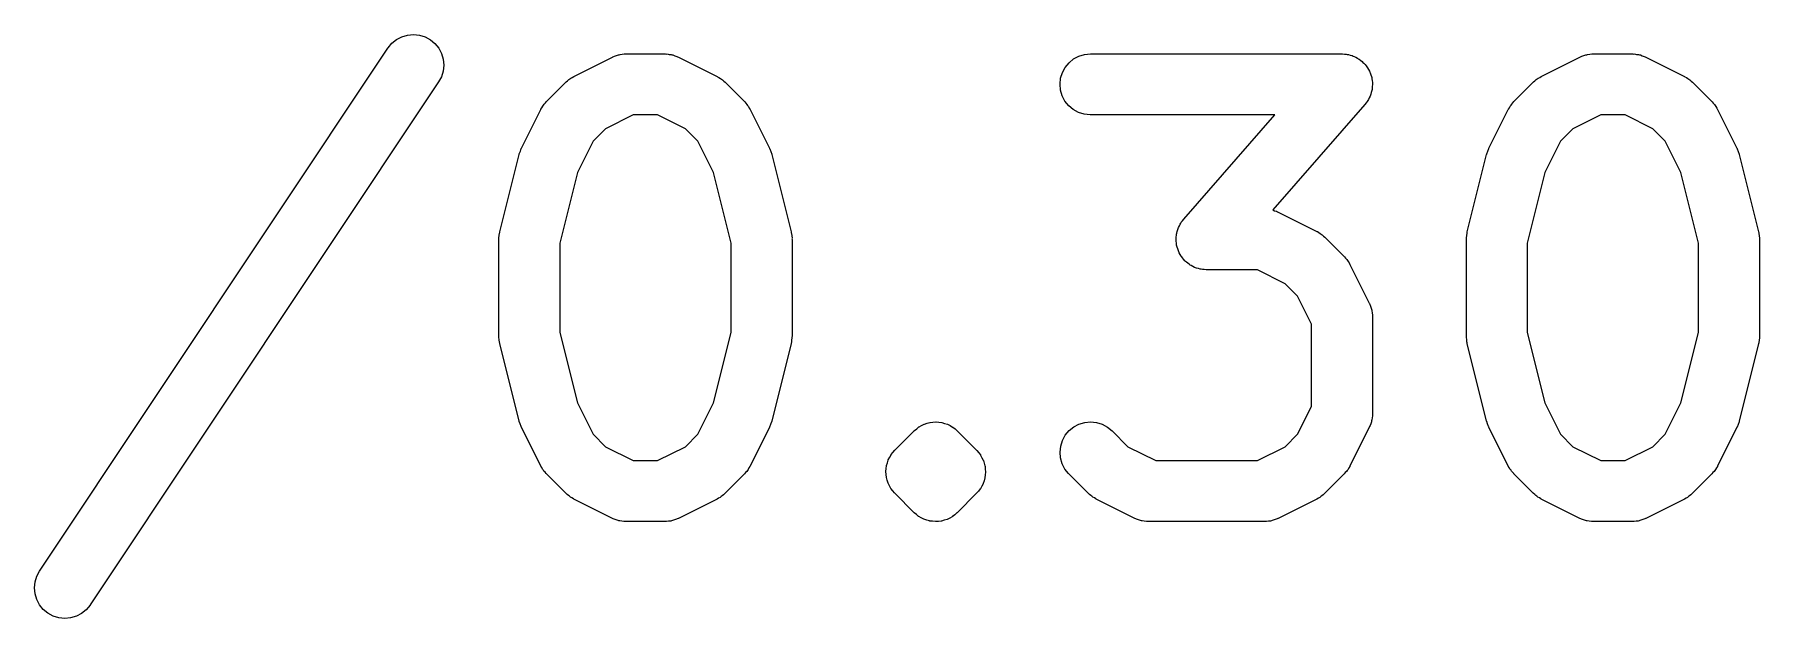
# Model space of a CAD drawing. Extents: x -153 to 23, y -23 to 148.
# Drawn here: x 7.998 to 12.243, y -10.671 to -9.236 of the extents above; entities that cross this region are included whole.
import ezdxf

# ---------------------------------------------------------------- set-up
doc = ezdxf.new("R2010")
doc.units = 0
doc.layers.add('BLACK', color=7, linetype='CONTINUOUS')

msp = doc.modelspace()

# ---------------------------------------------------------------- linework, layer by layer
at = {"layer": 'BLACK', "linetype": 'CONTINUOUS'}
for p, q in [((8.87732, -9.25709), (8.88875, -9.24794)), ((8.88875, -9.24794), (8.90173, -9.24118)), ((8.90173, -9.24118), (8.91578, -9.23707)), ((8.91578, -9.23707), (8.93036, -9.23576)), ((8.93036, -9.23576), (8.94491, -9.23732)), ((8.94491, -9.23732), (8.95889, -9.24167)), ((8.95889, -9.24167), (8.97175, -9.24865)), ((8.97175, -9.24865), (8.98301, -9.258)), ((8.01017, -10.5549), (8.86731, -9.26916)), ((8.86731, -9.26916), (8.8679, -9.26829)), ((8.8679, -9.26829), (8.87732, -9.25709)), ((8.98301, -9.258), (8.99225, -9.26935)), ((8.99225, -9.26935), (8.9991, -9.28229)), ((8.9991, -9.28229), (9.00331, -9.29631)), ((9.00331, -9.29631), (9.00471, -9.31088)), ((9.32474, -9.33892), (9.41998, -9.2913)), ((9.41998, -9.2913), (9.42092, -9.29084)), ((9.42092, -9.29084), (9.423, -9.29007)), ((9.423, -9.29007), (9.42494, -9.28904)), ((9.42494, -9.28904), (9.42985, -9.28756)), ((9.42985, -9.28756), (9.43466, -9.28579)), ((9.43466, -9.28579), (9.43684, -9.28545)), ((9.43684, -9.28545), (9.43895, -9.28481)), ((9.43895, -9.28481), (9.44406, -9.28431)), ((9.44406, -9.28431), (9.44912, -9.28351)), ((9.44912, -9.28351), (9.45133, -9.2836)), ((9.45133, -9.2836), (9.45352, -9.28338)), ((9.45352, -9.28338), (9.54876, -9.28338)), ((9.54876, -9.28338), (9.54981, -9.28339)), ((9.54981, -9.28339), (9.552, -9.28363)), ((9.552, -9.28363), (9.55421, -9.28358)), ((9.55421, -9.28358), (9.55927, -9.28445)), ((9.55927, -9.28445), (9.56435, -9.28502)), ((9.56435, -9.28502), (9.56645, -9.28568)), ((9.56645, -9.28568), (9.56863, -9.28606)), ((9.56863, -9.28606), (9.57343, -9.2879)), ((9.57343, -9.2879), (9.57831, -9.28944)), ((9.57831, -9.28944), (9.58024, -9.29051)), ((9.58024, -9.29051), (9.5823, -9.2913)), ((9.5823, -9.2913), (9.67754, -9.33892)), ((10.5435, -9.30516), (10.5549, -9.29591)), ((10.5549, -9.29591), (10.5678, -9.28904)), ((10.5678, -9.28904), (10.5818, -9.28481)), ((10.5818, -9.28481), (10.5964, -9.28338)), ((10.5964, -9.28338), (11.2154, -9.28338)), ((11.2154, -9.28338), (11.2165, -9.28339)), ((11.2165, -9.28339), (11.2211, -9.28391)), ((11.2211, -9.28391), (11.2258, -9.28411)), ((11.2258, -9.28411), (11.2284, -9.28473)), ((11.2284, -9.28473), (11.231, -9.28502)), ((11.231, -9.28502), (11.2355, -9.28644)), ((11.2355, -9.28644), (11.2401, -9.28755)), ((11.2401, -9.28755), (11.2425, -9.28865)), ((11.2425, -9.28865), (11.245, -9.28944)), ((11.245, -9.28944), (11.2491, -9.29171)), ((11.2491, -9.29171), (11.2534, -9.29368)), ((11.2534, -9.29368), (11.2555, -9.29523)), ((11.2555, -9.29523), (11.2578, -9.2965)), ((11.2578, -9.2965), (11.2614, -9.29952)), ((11.7057, -9.33892), (11.8009, -9.2913)), ((11.8009, -9.2913), (11.8019, -9.29084)), ((11.8019, -9.29084), (11.8039, -9.29007)), ((11.8039, -9.29007), (11.8059, -9.28904)), ((11.8059, -9.28904), (11.8108, -9.28756)), ((11.8108, -9.28756), (11.8156, -9.28579)), ((11.8156, -9.28579), (11.8178, -9.28545)), ((11.8178, -9.28545), (11.8199, -9.28481)), ((11.8199, -9.28481), (11.825, -9.28431)), ((11.825, -9.28431), (11.8301, -9.28351)), ((11.8301, -9.28351), (11.8323, -9.2836)), ((11.8323, -9.2836), (11.8345, -9.28338)), ((11.8345, -9.28338), (11.9297, -9.28338)), ((11.9297, -9.28338), (11.9308, -9.28339)), ((11.9308, -9.28339), (11.933, -9.28363)), ((11.933, -9.28363), (11.9352, -9.28358)), ((11.9352, -9.28358), (11.9402, -9.28445)), ((11.9402, -9.28445), (11.9453, -9.28502)), ((11.9453, -9.28502), (11.9474, -9.28568)), ((11.9474, -9.28568), (11.9496, -9.28606)), ((11.9496, -9.28606), (11.9544, -9.2879)), ((11.9544, -9.2879), (11.9593, -9.28944)), ((11.9593, -9.28944), (11.9612, -9.29051)), ((11.9612, -9.29051), (11.9633, -9.2913)), ((11.9633, -9.2913), (12.0585, -9.33892)), ((8.99901, -9.33945), (8.99212, -9.35236)), ((9.00326, -9.32544), (8.99901, -9.33945)), ((9.00471, -9.31088), (9.00326, -9.32544)), ((9.32117, -9.34116), (9.32474, -9.33892)), ((9.67754, -9.33892), (9.67847, -9.33939)), ((9.67847, -9.33939), (9.68201, -9.34168)), ((10.5229, -9.3433), (10.5272, -9.32932)), ((10.5272, -9.32932), (10.5342, -9.31644)), ((10.5342, -9.31644), (10.5435, -9.30516)), ((11.2614, -9.29952), (11.2652, -9.30228)), ((11.2652, -9.30228), (11.267, -9.30421)), ((11.267, -9.30421), (11.269, -9.3059)), ((11.269, -9.3059), (11.272, -9.30956)), ((11.272, -9.30956), (11.2752, -9.31302)), ((11.2752, -9.31302), (11.2765, -9.31527)), ((11.2765, -9.31527), (11.2782, -9.31731)), ((11.2782, -9.31731), (11.2804, -9.32147)), ((11.2804, -9.32147), (11.2828, -9.32548)), ((11.2828, -9.32548), (11.2837, -9.32796)), ((11.2837, -9.32796), (11.285, -9.33028)), ((11.285, -9.33028), (11.2863, -9.33479)), ((11.2863, -9.33479), (11.2879, -9.3392)), ((11.2879, -9.3392), (11.2884, -9.3418)), ((11.7021, -9.34116), (11.7057, -9.33892)), ((12.0585, -9.33892), (12.0594, -9.33939)), ((12.0594, -9.33939), (12.063, -9.34169)), ((8.99212, -9.35236), (8.13497, -10.6381)), ((9.25763, -9.40059), (9.30525, -9.35297)), ((9.30525, -9.35297), (9.306, -9.35223)), ((9.306, -9.35223), (9.30929, -9.3496)), ((9.30929, -9.3496), (9.31235, -9.34671)), ((9.31235, -9.34671), (9.315, -9.34505)), ((9.315, -9.34505), (9.31744, -9.3431)), ((9.31744, -9.3431), (9.32117, -9.34116)), ((9.68201, -9.34168), (9.68572, -9.34368)), ((9.68572, -9.34368), (9.68814, -9.34566)), ((9.68814, -9.34566), (9.69075, -9.34736)), ((9.69075, -9.34736), (9.69377, -9.35029)), ((9.69377, -9.35029), (9.69703, -9.35297)), ((9.69703, -9.35297), (9.74465, -9.40059)), ((10.5214, -9.35786), (10.5229, -9.3433)), ((10.5227, -9.37243), (10.5214, -9.35786)), ((10.5268, -9.38647), (10.5227, -9.37243)), ((11.2875, -9.37795), (11.2864, -9.38253)), ((11.2889, -9.37346), (11.2875, -9.37795)), ((11.2884, -9.3418), (11.2891, -9.34433)), ((11.2892, -9.37085), (11.2889, -9.37346)), ((11.2891, -9.34433), (11.2895, -9.34901)), ((11.2898, -9.36828), (11.2892, -9.37085)), ((11.2895, -9.34901), (11.2903, -9.35365)), ((11.2899, -9.36357), (11.2898, -9.36828)), ((11.2904, -9.3589), (11.2899, -9.36357)), ((11.2903, -9.35365), (11.2902, -9.35628)), ((11.2902, -9.35628), (11.2904, -9.3589)), ((11.6386, -9.40059), (11.6862, -9.35297)), ((11.6862, -9.35297), (11.6869, -9.35223)), ((11.6869, -9.35223), (11.6902, -9.3496)), ((11.6902, -9.3496), (11.6933, -9.34671)), ((11.6933, -9.34671), (11.696, -9.34505)), ((11.696, -9.34505), (11.6984, -9.3431)), ((11.6984, -9.3431), (11.7021, -9.34116)), ((12.063, -9.34169), (12.0667, -9.34368)), ((12.0667, -9.34368), (12.0691, -9.34566)), ((12.0691, -9.34566), (12.0717, -9.34736)), ((12.0717, -9.34736), (12.0747, -9.35029)), ((12.0747, -9.35029), (12.078, -9.35297)), ((12.078, -9.35297), (12.1256, -9.40059)), ((9.19596, -9.51532), (9.24358, -9.42008)), ((9.24358, -9.42008), (9.24406, -9.41915)), ((9.24406, -9.41915), (9.24635, -9.41561)), ((9.24635, -9.41561), (9.24834, -9.4119)), ((9.24834, -9.4119), (9.25032, -9.40949)), ((9.25032, -9.40949), (9.25202, -9.40686)), ((9.25202, -9.40686), (9.25496, -9.40384)), ((9.25496, -9.40384), (9.25763, -9.40059)), ((9.74465, -9.40059), (9.74539, -9.40133)), ((9.74539, -9.40133), (9.74801, -9.40462)), ((9.74801, -9.40462), (9.75091, -9.40769)), ((9.75091, -9.40769), (9.75257, -9.41033)), ((9.75257, -9.41033), (9.75452, -9.41277)), ((9.75452, -9.41277), (9.75646, -9.41651)), ((9.75646, -9.41651), (9.7587, -9.42008)), ((9.7587, -9.42008), (9.80632, -9.51532)), ((10.5336, -9.39945), (10.5268, -9.38647)), ((10.5428, -9.41085), (10.5336, -9.39945)), ((10.554, -9.42026), (10.5428, -9.41085)), ((10.5668, -9.42732), (10.554, -9.42026)), ((11.2719, -9.40777), (11.045, -9.66707)), ((11.2746, -9.40394), (11.2719, -9.40777)), ((11.2776, -9.40032), (11.2746, -9.40394)), ((11.2789, -9.39801), (11.2776, -9.40032)), ((11.2804, -9.39586), (11.2789, -9.39801)), ((11.2823, -9.39158), (11.2804, -9.39586)), ((11.2846, -9.38744), (11.2823, -9.39158)), ((11.2853, -9.38493), (11.2846, -9.38744)), ((11.2864, -9.38253), (11.2853, -9.38493)), ((11.5769, -9.51532), (11.6245, -9.42008)), ((11.6245, -9.42008), (11.625, -9.41915)), ((11.625, -9.41915), (11.6273, -9.41561)), ((11.6273, -9.41561), (11.6293, -9.4119)), ((11.6293, -9.4119), (11.6313, -9.40949)), ((11.6313, -9.40949), (11.633, -9.40686)), ((11.633, -9.40686), (11.6359, -9.40384)), ((11.6359, -9.40384), (11.6386, -9.40059)), ((12.1256, -9.40059), (12.1263, -9.40133)), ((12.1263, -9.40133), (12.129, -9.40462)), ((12.129, -9.40462), (12.1319, -9.40769)), ((12.1319, -9.40769), (12.1335, -9.41033)), ((12.1335, -9.41033), (12.1355, -9.41277)), ((12.1355, -9.41277), (12.1374, -9.41651)), ((12.1374, -9.41651), (12.1397, -9.42008)), ((12.1397, -9.42008), (12.1873, -9.51532)), ((9.47123, -9.43338), (9.40271, -9.46764)), ((9.53106, -9.43338), (9.47123, -9.43338)), ((9.59957, -9.46764), (9.53106, -9.43338)), ((10.5808, -9.43174), (10.5668, -9.42732)), ((10.5953, -9.43337), (10.5808, -9.43174)), ((10.5964, -9.43338), (10.5953, -9.43337)), ((11.0501, -9.43338), (10.5964, -9.43338)), ((10.8257, -9.68994), (11.0501, -9.43338)), ((11.8522, -9.43338), (11.7837, -9.46764)), ((11.912, -9.43338), (11.8522, -9.43338)), ((11.9805, -9.46764), (11.912, -9.43338)), ((9.3723, -9.49805), (9.33381, -9.57503)), ((9.40271, -9.46764), (9.3723, -9.49805)), ((9.62998, -9.49805), (9.59957, -9.46764)), ((9.66847, -9.57503), (9.62998, -9.49805)), ((11.7533, -9.49805), (11.7148, -9.57504)), ((11.7837, -9.46764), (11.7533, -9.49805)), ((12.0109, -9.49805), (11.9805, -9.46764)), ((12.0494, -9.57503), (12.0109, -9.49805)), ((9.14267, -9.72114), (9.19029, -9.53067)), ((9.19029, -9.53067), (9.19055, -9.52965)), ((9.19055, -9.52965), (9.19067, -9.52933)), ((9.19067, -9.52933), (9.19073, -9.52898)), ((9.19073, -9.52898), (9.19322, -9.52247)), ((9.19322, -9.52247), (9.19566, -9.51594)), ((9.19566, -9.51594), (9.19584, -9.51564)), ((9.19584, -9.51564), (9.19596, -9.51532)), ((9.80632, -9.51532), (9.80678, -9.51625)), ((9.80678, -9.51625), (9.8069, -9.51658)), ((9.8069, -9.51658), (9.80708, -9.51688)), ((9.80708, -9.51688), (9.80943, -9.52347)), ((9.80943, -9.52347), (9.81183, -9.52999)), ((9.81183, -9.52999), (9.81188, -9.53034)), ((9.81188, -9.53034), (9.812, -9.53067)), ((9.812, -9.53067), (9.85962, -9.72114)), ((11.5236, -9.72114), (11.5712, -9.53067)), ((11.5712, -9.53067), (11.5715, -9.52965)), ((11.5715, -9.52965), (11.5716, -9.52933)), ((11.5716, -9.52933), (11.5717, -9.52898)), ((11.5717, -9.52898), (11.5742, -9.52247)), ((11.5742, -9.52247), (11.5766, -9.51594)), ((11.5766, -9.51594), (11.5768, -9.51564)), ((11.5768, -9.51564), (11.5769, -9.51532)), ((12.1873, -9.51532), (12.1877, -9.51625)), ((12.1877, -9.51625), (12.1879, -9.51658)), ((12.1879, -9.51658), (12.188, -9.51688)), ((12.188, -9.51688), (12.1904, -9.52347)), ((12.1904, -9.52347), (12.1928, -9.52999)), ((12.1928, -9.52999), (12.1928, -9.53034)), ((12.1928, -9.53034), (12.193, -9.53067)), ((12.193, -9.53067), (12.2406, -9.72114)), ((9.33381, -9.57503), (9.29043, -9.74857)), ((9.71186, -9.74857), (9.66847, -9.57503)), ((11.7148, -9.57504), (11.6714, -9.74857)), ((12.0928, -9.74857), (12.0494, -9.57503)), ((11.045, -9.66707), (11.0496, -9.66885)), ((11.0496, -9.66885), (11.0545, -9.6704)), ((11.0545, -9.6704), (11.0564, -9.67146)), ((11.0564, -9.67146), (11.0585, -9.67225)), ((11.0585, -9.67225), (11.1537, -9.71987)), ((9.14247, -9.72247), (9.14267, -9.72114)), ((9.85962, -9.72114), (9.85986, -9.72216)), ((10.8086, -9.72425), (10.81, -9.71976)), ((10.81, -9.71976), (10.8111, -9.71518)), ((10.8111, -9.71518), (10.8122, -9.71278)), ((10.8122, -9.71278), (10.813, -9.71027)), ((10.813, -9.71027), (10.8152, -9.70614)), ((10.8152, -9.70614), (10.8171, -9.70185)), ((10.8171, -9.70185), (10.8187, -9.6997)), ((10.8187, -9.6997), (10.8199, -9.69739)), ((10.8199, -9.69739), (10.8229, -9.69377)), ((10.8229, -9.69377), (10.8257, -9.68994)), ((11.1537, -9.71987), (11.1547, -9.72034)), ((11.1547, -9.72034), (11.1582, -9.72264)), ((11.5234, -9.72247), (11.5236, -9.72114)), ((12.2406, -9.72114), (12.2408, -9.72216)), ((9.14043, -9.73933), (9.14044, -9.73829)), ((9.14043, -9.97743), (9.14043, -9.73933)), ((9.14044, -9.73829), (9.14058, -9.73696)), ((9.14052, -9.73562), (9.1414, -9.72968)), ((9.14058, -9.73696), (9.14052, -9.73562)), ((9.1414, -9.72968), (9.14207, -9.72374)), ((9.14207, -9.72374), (9.14247, -9.72247)), ((9.29043, -9.74857), (9.29043, -9.96819)), ((9.71186, -9.96819), (9.71186, -9.74857)), ((9.85986, -9.72216), (9.86004, -9.72349)), ((9.86004, -9.72349), (9.86043, -9.72476)), ((9.86043, -9.72476), (9.86102, -9.73074)), ((9.86102, -9.73074), (9.86181, -9.73667)), ((9.86181, -9.73667), (9.86173, -9.738)), ((9.86173, -9.738), (9.86186, -9.73933)), ((9.86186, -9.73933), (9.86186, -9.97743)), ((10.8071, -9.73881), (10.8076, -9.73413)), ((10.8073, -9.74143), (10.8071, -9.73881)), ((10.8072, -9.74406), (10.8073, -9.74143)), ((10.808, -9.7487), (10.8072, -9.74406)), ((10.8076, -9.73413), (10.8078, -9.72943)), ((10.8078, -9.72943), (10.8084, -9.72687)), ((10.8084, -9.75339), (10.808, -9.7487)), ((10.8084, -9.72687), (10.8086, -9.72425)), ((10.8092, -9.75591), (10.8084, -9.75339)), ((10.8096, -9.75851), (10.8092, -9.75591)), ((10.8112, -9.76292), (10.8096, -9.75851)), ((10.8126, -9.76743), (10.8112, -9.76292)), ((11.1582, -9.72264), (11.1619, -9.72463)), ((11.1619, -9.72463), (11.1643, -9.72661)), ((11.1643, -9.72661), (11.1669, -9.72831)), ((11.1669, -9.72831), (11.17, -9.73124)), ((11.17, -9.73124), (11.1732, -9.73392)), ((11.1732, -9.73392), (11.2208, -9.78154)), ((11.5214, -9.73829), (11.5215, -9.73696)), ((11.5214, -9.73933), (11.5214, -9.73829)), ((11.5214, -9.97743), (11.5214, -9.73933)), ((11.5215, -9.73562), (11.5224, -9.72968)), ((11.5215, -9.73696), (11.5215, -9.73562)), ((11.5224, -9.72968), (11.523, -9.72374)), ((11.523, -9.72374), (11.5234, -9.72247)), ((11.6714, -9.74857), (11.6714, -9.96819)), ((12.0928, -9.96819), (12.0928, -9.74857)), ((12.2408, -9.72216), (12.241, -9.72349)), ((12.241, -9.72349), (12.2414, -9.72476)), ((12.2414, -9.72476), (12.242, -9.73074)), ((12.242, -9.73074), (12.2428, -9.73667)), ((12.2428, -9.73667), (12.2427, -9.738)), ((12.2427, -9.738), (12.2428, -9.73933)), ((12.2428, -9.73933), (12.2428, -9.97743)), ((10.8138, -9.76976), (10.8126, -9.76743)), ((10.8147, -9.77223), (10.8138, -9.76976)), ((10.8172, -9.77624), (10.8147, -9.77223)), ((10.8193, -9.7804), (10.8172, -9.77624)), ((10.821, -9.78245), (10.8193, -9.7804)), ((10.8224, -9.78469), (10.821, -9.78245)), ((10.8256, -9.78815), (10.8224, -9.78469)), ((10.8285, -9.79181), (10.8256, -9.78815)), ((10.8305, -9.7935), (10.8285, -9.79181)), ((10.8323, -9.79543), (10.8305, -9.7935)), ((10.8361, -9.79819), (10.8323, -9.79543)), ((10.8397, -9.80122), (10.8361, -9.79819)), ((10.842, -9.80248), (10.8397, -9.80122)), ((10.8442, -9.80403), (10.842, -9.80248)), ((10.8484, -9.80601), (10.8442, -9.80403)), ((10.8525, -9.80827), (10.8484, -9.80601)), ((11.2208, -9.78154), (11.2216, -9.78228)), ((11.2216, -9.78228), (11.2242, -9.78557)), ((11.2242, -9.78557), (11.2271, -9.78864)), ((11.2271, -9.78864), (11.2288, -9.79129)), ((11.2288, -9.79129), (11.2307, -9.79372)), ((11.2307, -9.79372), (11.2326, -9.79746)), ((11.2326, -9.79746), (11.2349, -9.80103)), ((11.2349, -9.80103), (11.2825, -9.89627)), ((10.8551, -9.80906), (10.8525, -9.80827)), ((10.8574, -9.81017), (10.8551, -9.80906)), ((10.862, -9.81127), (10.8574, -9.81017)), ((10.8665, -9.81269), (10.862, -9.81127)), ((10.8691, -9.81299), (10.8665, -9.81269)), ((10.8717, -9.8136), (10.8691, -9.81299)), ((10.8764, -9.8138), (10.8717, -9.8136)), ((10.881, -9.81433), (10.8764, -9.8138)), ((10.8821, -9.81433), (10.881, -9.81433)), ((11.0072, -9.81433), (10.8821, -9.81433)), ((11.0758, -9.84859), (11.0072, -9.81433)), ((11.1062, -9.879), (11.0758, -9.84859)), ((11.1404, -9.94751), (11.1062, -9.879)), ((11.2825, -9.89627), (11.283, -9.89721)), ((11.283, -9.89721), (11.2837, -9.89928)), ((11.2837, -9.89928), (11.2848, -9.90123)), ((11.2848, -9.90123), (11.2863, -9.90614)), ((11.2863, -9.90614), (11.288, -9.91095)), ((11.288, -9.91095), (11.2884, -9.91312)), ((11.2884, -9.91312), (11.289, -9.91524)), ((11.289, -9.91524), (11.2895, -9.92035)), ((11.2895, -9.92035), (11.2903, -9.92541)), ((11.2903, -9.92541), (11.2902, -9.92761)), ((11.2902, -9.92761), (11.2904, -9.92981)), ((11.2904, -9.92981), (11.2904, -10.1679)), ((9.29043, -9.96819), (9.33381, -10.1417)), ((9.66847, -10.1417), (9.71186, -9.96819)), ((11.1404, -10.1502), (11.1404, -9.94751)), ((11.6714, -9.96819), (11.7148, -10.1417)), ((12.0494, -10.1417), (12.0928, -9.96819)), ((9.14056, -9.97876), (9.14043, -9.97743)), ((9.14048, -9.98009), (9.14056, -9.97876)), ((9.14127, -9.98602), (9.14048, -9.98009)), ((9.14186, -9.992), (9.14127, -9.98602)), ((9.14224, -9.99328), (9.14186, -9.992)), ((9.14242, -9.9946), (9.14224, -9.99328)), ((9.14267, -9.99562), (9.14242, -9.9946)), ((9.19029, -10.1861), (9.14267, -9.99562)), ((9.85962, -9.99562), (9.812, -10.1861)), ((9.85981, -9.99429), (9.85962, -9.99562)), ((9.86022, -9.99302), (9.85981, -9.99429)), ((9.86088, -9.98708), (9.86022, -9.99302)), ((9.86177, -9.98114), (9.86088, -9.98708)), ((9.86185, -9.97847), (9.8617, -9.9798)), ((9.8617, -9.9798), (9.86177, -9.98114)), ((9.86186, -9.97743), (9.86185, -9.97847)), ((11.5215, -9.97876), (11.5214, -9.97743)), ((11.5214, -9.98009), (11.5215, -9.97876)), ((11.5222, -9.98602), (11.5214, -9.98009)), ((11.5228, -9.992), (11.5222, -9.98602)), ((11.5232, -9.99328), (11.5228, -9.992)), ((11.5234, -9.9946), (11.5232, -9.99328)), ((11.5236, -9.99562), (11.5234, -9.9946)), ((11.5712, -10.1861), (11.5236, -9.99562)), ((12.2406, -9.99562), (12.193, -10.1861)), ((12.2408, -9.99429), (12.2406, -9.99562)), ((12.2412, -9.99302), (12.2408, -9.99429)), ((12.2418, -9.98708), (12.2412, -9.99302)), ((12.2427, -9.98114), (12.2418, -9.98708)), ((12.2428, -9.97847), (12.2427, -9.9798)), ((12.2427, -9.9798), (12.2427, -9.98114)), ((12.2428, -9.97743), (12.2428, -9.97847)), ((9.33381, -10.1417), (9.3723, -10.2187)), ((9.62998, -10.2187), (9.66847, -10.1417)), ((11.7148, -10.1417), (11.7533, -10.2187)), ((12.0109, -10.2187), (12.0494, -10.1417)), ((9.19041, -10.1864), (9.19029, -10.1861)), ((9.19046, -10.1868), (9.19041, -10.1864)), ((9.19284, -10.1933), (9.19046, -10.1868)), ((9.81156, -10.1878), (9.80905, -10.1943)), ((9.81162, -10.1874), (9.81156, -10.1878)), ((9.81174, -10.1871), (9.81162, -10.1874)), ((9.812, -10.1861), (9.81174, -10.1871)), ((10.2086, -10.1888), (10.2157, -10.1881)), ((10.2157, -10.1881), (10.2158, -10.1882)), ((10.2158, -10.1882), (10.216, -10.1881)), ((10.216, -10.1881), (10.2161, -10.1882)), ((10.2161, -10.1882), (10.2162, -10.1881)), ((10.2162, -10.1881), (10.2231, -10.1889)), ((10.5821, -10.1895), (10.5966, -10.1881)), ((10.5966, -10.1881), (10.6112, -10.1896)), ((11.1062, -10.2187), (11.1404, -10.1502)), ((11.2877, -10.1878), (11.2859, -10.1926)), ((11.2881, -10.1856), (11.2877, -10.1878)), ((11.2888, -10.1835), (11.2881, -10.1856)), ((11.2894, -10.1784), (11.2888, -10.1835)), ((11.2902, -10.1734), (11.2894, -10.1784)), ((11.2904, -10.169), (11.2902, -10.1711)), ((11.2902, -10.1711), (11.2902, -10.1734)), ((11.2904, -10.1679), (11.2904, -10.169)), ((11.5714, -10.1864), (11.5712, -10.1861)), ((11.5714, -10.1868), (11.5714, -10.1864)), ((11.5738, -10.1933), (11.5714, -10.1868)), ((12.1925, -10.1878), (12.19, -10.1943)), ((12.1926, -10.1874), (12.1925, -10.1878)), ((12.1927, -10.1871), (12.1926, -10.1874)), ((12.193, -10.1861), (12.1927, -10.1871)), ((9.1952, -10.1999), (9.19284, -10.1933)), ((9.19538, -10.2002), (9.1952, -10.1999)), ((9.1955, -10.2005), (9.19538, -10.2002)), ((9.19596, -10.2014), (9.1955, -10.2005)), ((9.24358, -10.2967), (9.19596, -10.2014)), ((9.3723, -10.2187), (9.40271, -10.2491)), ((9.59957, -10.2491), (9.62998, -10.2187)), ((9.80632, -10.2014), (9.7587, -10.2967)), ((9.80644, -10.2011), (9.80632, -10.2014)), ((9.80663, -10.2008), (9.80644, -10.2011)), ((9.80905, -10.1943), (9.80663, -10.2008)), ((10.1148, -10.2577), (10.1624, -10.2101)), ((10.1624, -10.2101), (10.1628, -10.2098)), ((10.1628, -10.2097), (10.1629, -10.2096)), ((10.1628, -10.2098), (10.1628, -10.2097)), ((10.1628, -10.2097), (10.1628, -10.2097)), ((10.1629, -10.2096), (10.163, -10.2096)), ((10.163, -10.2096), (10.1631, -10.2094)), ((10.163, -10.2096), (10.163, -10.2096)), ((10.1631, -10.2094), (10.1687, -10.205)), ((10.1687, -10.205), (10.1741, -10.2005)), ((10.1741, -10.2005), (10.1743, -10.2005)), ((10.1743, -10.2005), (10.1744, -10.2004)), ((10.1744, -10.2004), (10.1745, -10.2003)), ((10.1745, -10.2003), (10.1746, -10.2002)), ((10.1746, -10.2002), (10.1808, -10.197)), ((10.1808, -10.197), (10.1871, -10.1937)), ((10.1871, -10.1937), (10.1872, -10.1937)), ((10.1872, -10.1937), (10.1873, -10.1936)), ((10.1873, -10.1936), (10.1875, -10.1936)), ((10.1875, -10.1936), (10.1876, -10.1935)), ((10.1876, -10.1935), (10.1944, -10.1915)), ((10.1944, -10.1915), (10.2011, -10.1895)), ((10.2011, -10.1895), (10.2012, -10.1895)), ((10.2012, -10.1895), (10.2014, -10.1895)), ((10.2014, -10.1895), (10.2015, -10.1895)), ((10.2015, -10.1895), (10.2016, -10.1894)), ((10.2016, -10.1894), (10.2086, -10.1888)), ((10.2231, -10.1889), (10.2303, -10.1896)), ((10.2303, -10.1896), (10.2304, -10.1897)), ((10.2304, -10.1897), (10.2305, -10.1897)), ((10.2305, -10.1897), (10.2306, -10.1897)), ((10.2306, -10.1897), (10.2308, -10.1897)), ((10.2308, -10.1897), (10.2373, -10.1918)), ((10.2373, -10.1918), (10.2374, -10.1918)), ((10.2374, -10.1918), (10.2442, -10.1939)), ((10.2442, -10.1939), (10.2444, -10.194)), ((10.2444, -10.194), (10.2445, -10.194)), ((10.2445, -10.194), (10.2446, -10.1941)), ((10.2446, -10.1941), (10.2447, -10.1941)), ((10.2447, -10.1941), (10.2509, -10.1974)), ((10.2509, -10.1974), (10.2571, -10.2008)), ((10.2571, -10.2008), (10.2573, -10.2009)), ((10.2573, -10.2009), (10.2574, -10.201)), ((10.2574, -10.201), (10.2575, -10.201)), ((10.2575, -10.201), (10.2576, -10.2011)), ((10.2576, -10.2011), (10.263, -10.2056)), ((10.263, -10.2056), (10.2685, -10.2101)), ((10.2685, -10.2101), (10.3161, -10.2577)), ((10.5273, -10.2338), (10.5343, -10.221)), ((10.5343, -10.221), (10.5437, -10.2097)), ((10.5437, -10.2097), (10.5551, -10.2005)), ((10.5551, -10.2005), (10.568, -10.1937)), ((10.568, -10.1937), (10.5821, -10.1895)), ((10.6112, -10.1896), (10.6252, -10.1939)), ((10.6252, -10.1939), (10.6381, -10.2008)), ((10.6381, -10.2008), (10.6494, -10.2101)), ((10.6494, -10.2101), (10.6884, -10.2491)), ((11.0758, -10.2491), (11.1062, -10.2187)), ((11.2825, -10.2014), (11.2349, -10.2967)), ((11.2833, -10.1994), (11.2825, -10.2014)), ((11.2844, -10.1974), (11.2833, -10.1994)), ((11.2859, -10.1926), (11.2844, -10.1974)), ((11.5762, -10.1999), (11.5738, -10.1933)), ((11.5763, -10.2002), (11.5762, -10.1999)), ((11.5765, -10.2005), (11.5763, -10.2002)), ((11.5769, -10.2014), (11.5765, -10.2005)), ((11.6245, -10.2967), (11.5769, -10.2014)), ((11.7533, -10.2187), (11.7837, -10.2491)), ((11.9805, -10.2491), (12.0109, -10.2187)), ((12.1873, -10.2014), (12.1397, -10.2967)), ((12.1874, -10.2011), (12.1873, -10.2014)), ((12.1876, -10.2008), (12.1874, -10.2011)), ((12.19, -10.1943), (12.1876, -10.2008)), ((9.40271, -10.2491), (9.47123, -10.2834)), ((9.53106, -10.2834), (9.59957, -10.2491)), ((10.1022, -10.2752), (10.1055, -10.269)), ((10.1055, -10.269), (10.1056, -10.2688)), ((10.1056, -10.2688), (10.1058, -10.2686)), ((10.1058, -10.2686), (10.1103, -10.2631)), ((10.1103, -10.2631), (10.1148, -10.2577)), ((10.3161, -10.2577), (10.3164, -10.2581)), ((10.3164, -10.2581), (10.3164, -10.2581)), ((10.3164, -10.2581), (10.3165, -10.2581)), ((10.3165, -10.2581), (10.3168, -10.2585)), ((10.3168, -10.2585), (10.3213, -10.264)), ((10.3213, -10.264), (10.3257, -10.2695)), ((10.3257, -10.2695), (10.3258, -10.2697)), ((10.3258, -10.2697), (10.3259, -10.2699)), ((10.3259, -10.2699), (10.3292, -10.2762)), ((10.5214, -10.2624), (10.523, -10.2478)), ((10.5227, -10.2769), (10.5214, -10.2624)), ((10.523, -10.2478), (10.5273, -10.2338)), ((10.6884, -10.2491), (10.7569, -10.2834)), ((11.0072, -10.2834), (11.0758, -10.2491)), ((11.7837, -10.2491), (11.8522, -10.2834)), ((11.912, -10.2834), (11.9805, -10.2491)), ((9.24583, -10.3003), (9.24358, -10.2967)), ((9.24777, -10.304), (9.24583, -10.3003)), ((9.24971, -10.3064), (9.24777, -10.304)), ((9.25138, -10.3091), (9.24971, -10.3064)), ((9.25427, -10.3121), (9.25138, -10.3091)), ((9.2569, -10.3154), (9.25427, -10.3121)), ((9.25763, -10.3162), (9.2569, -10.3154)), ((9.47123, -10.2834), (9.53106, -10.2834)), ((9.74733, -10.3129), (9.74465, -10.3162)), ((9.75026, -10.3099), (9.74733, -10.3129)), ((9.75196, -10.3073), (9.75026, -10.3099)), ((9.75394, -10.3049), (9.75196, -10.3073)), ((9.75593, -10.3012), (9.75394, -10.3049)), ((9.75823, -10.2976), (9.75593, -10.3012)), ((9.7587, -10.2967), (9.75823, -10.2976)), ((10.0928, -10.31), (10.0936, -10.303)), ((10.0928, -10.3102), (10.0928, -10.31)), ((10.0928, -10.3105), (10.0928, -10.3102)), ((10.0935, -10.3175), (10.0928, -10.3105)), ((10.0936, -10.303), (10.0943, -10.2959)), ((10.0943, -10.2959), (10.0944, -10.2957)), ((10.0944, -10.2954), (10.0965, -10.2887)), ((10.0944, -10.2957), (10.0944, -10.2954)), ((10.0965, -10.2887), (10.0986, -10.2819)), ((10.0986, -10.2819), (10.0987, -10.2817)), ((10.0987, -10.2817), (10.0988, -10.2815)), ((10.0988, -10.2815), (10.1022, -10.2752)), ((10.3292, -10.2762), (10.3325, -10.2824)), ((10.3325, -10.2824), (10.3326, -10.2827)), ((10.3326, -10.2827), (10.3327, -10.2829)), ((10.3327, -10.2829), (10.3347, -10.2897)), ((10.3347, -10.2897), (10.3367, -10.2965)), ((10.3367, -10.2965), (10.3367, -10.2967)), ((10.3367, -10.2967), (10.3368, -10.297)), ((10.3368, -10.297), (10.3374, -10.304)), ((10.338, -10.3115), (10.3373, -10.3184)), ((10.3374, -10.304), (10.338, -10.311)), ((10.338, -10.311), (10.338, -10.3113)), ((10.338, -10.3113), (10.338, -10.3115)), ((10.5267, -10.291), (10.5227, -10.2769)), ((10.5335, -10.304), (10.5267, -10.291)), ((10.5426, -10.3154), (10.5335, -10.304)), ((10.5433, -10.3162), (10.5426, -10.3154)), ((10.7569, -10.2834), (11.0072, -10.2834)), ((11.2235, -10.3129), (11.2208, -10.3162)), ((11.2265, -10.3099), (11.2235, -10.3129)), ((11.2282, -10.3073), (11.2265, -10.3099)), ((11.2301, -10.3049), (11.2282, -10.3073)), ((11.2321, -10.3012), (11.2301, -10.3049)), ((11.2344, -10.2976), (11.2321, -10.3012)), ((11.2349, -10.2967), (11.2344, -10.2976)), ((11.6268, -10.3003), (11.6245, -10.2967)), ((11.6287, -10.304), (11.6268, -10.3003)), ((11.6307, -10.3064), (11.6287, -10.304)), ((11.6323, -10.3091), (11.6307, -10.3064)), ((11.6352, -10.3121), (11.6323, -10.3091)), ((11.6379, -10.3154), (11.6352, -10.3121)), ((11.6386, -10.3162), (11.6379, -10.3154)), ((11.8522, -10.2834), (11.912, -10.2834)), ((12.1283, -10.3129), (12.1256, -10.3162)), ((12.1312, -10.3099), (12.1283, -10.3129)), ((12.1329, -10.3073), (12.1312, -10.3099)), ((12.1349, -10.3049), (12.1329, -10.3073)), ((12.1369, -10.3012), (12.1349, -10.3049)), ((12.1392, -10.2976), (12.1369, -10.3012)), ((12.1397, -10.2967), (12.1392, -10.2976)), ((9.30525, -10.3638), (9.25763, -10.3162)), ((9.74465, -10.3162), (9.69703, -10.3638)), ((10.0941, -10.3246), (10.0935, -10.3175)), ((10.0942, -10.3248), (10.0941, -10.3246)), ((10.0942, -10.3251), (10.0942, -10.3248)), ((10.0962, -10.3318), (10.0942, -10.3251)), ((10.0982, -10.3386), (10.0962, -10.3318)), ((10.0983, -10.3388), (10.0982, -10.3386)), ((10.0984, -10.3391), (10.0983, -10.3388)), ((10.1017, -10.3454), (10.0984, -10.3391)), ((10.1049, -10.3516), (10.1017, -10.3454)), ((10.1051, -10.3518), (10.1049, -10.3516)), ((10.1052, -10.352), (10.1051, -10.3518)), ((10.1096, -10.3575), (10.1052, -10.352)), ((10.114, -10.363), (10.1096, -10.3575)), ((10.3206, -10.3583), (10.3161, -10.3638)), ((10.3251, -10.3529), (10.3206, -10.3583)), ((10.3252, -10.3527), (10.3251, -10.3529)), ((10.3254, -10.3525), (10.3252, -10.3527)), ((10.3287, -10.3462), (10.3254, -10.3525)), ((10.3321, -10.3401), (10.3287, -10.3462)), ((10.3322, -10.3398), (10.3321, -10.3401)), ((10.3323, -10.3396), (10.3322, -10.3398)), ((10.3344, -10.3327), (10.3323, -10.3396)), ((10.3365, -10.3261), (10.3344, -10.3327)), ((10.3366, -10.3256), (10.3365, -10.3258)), ((10.3365, -10.3258), (10.3365, -10.3261)), ((10.3373, -10.3184), (10.3366, -10.3256)), ((10.591, -10.3638), (10.5433, -10.3162)), ((11.2208, -10.3162), (11.1732, -10.3638)), ((11.6862, -10.3638), (11.6386, -10.3162)), ((12.1256, -10.3162), (12.078, -10.3638)), ((9.30851, -10.3665), (9.30525, -10.3638)), ((9.31153, -10.3694), (9.30851, -10.3665)), ((9.31415, -10.3711), (9.31153, -10.3694)), ((9.31656, -10.3731), (9.31415, -10.3711)), ((9.32027, -10.3751), (9.31656, -10.3731)), ((9.32381, -10.3774), (9.32027, -10.3751)), ((9.32474, -10.3778), (9.32381, -10.3774)), ((9.41998, -10.4255), (9.32474, -10.3778)), ((9.67754, -10.3778), (9.5823, -10.4255)), ((9.68111, -10.3756), (9.67754, -10.3778)), ((9.68485, -10.3737), (9.68111, -10.3756)), ((9.68729, -10.3717), (9.68485, -10.3737)), ((9.68993, -10.3701), (9.68729, -10.3717)), ((9.693, -10.3672), (9.68993, -10.3701)), ((9.69629, -10.3645), (9.693, -10.3672)), ((9.69703, -10.3638), (9.69629, -10.3645)), ((10.1144, -10.3634), (10.114, -10.363)), ((10.1148, -10.3638), (10.1144, -10.3634)), ((10.1144, -10.3634), (10.1144, -10.3634)), ((10.1144, -10.3634), (10.1144, -10.3634)), ((10.1624, -10.4114), (10.1148, -10.3638)), ((10.3161, -10.3638), (10.2685, -10.4114)), ((10.5942, -10.3665), (10.591, -10.3638)), ((10.5972, -10.3694), (10.5942, -10.3665)), ((10.5999, -10.3711), (10.5972, -10.3694)), ((10.6023, -10.3731), (10.5999, -10.3711)), ((10.606, -10.3751), (10.6023, -10.3731)), ((10.6095, -10.3774), (10.606, -10.3751)), ((10.6105, -10.3778), (10.6095, -10.3774)), ((10.7057, -10.4255), (10.6105, -10.3778)), ((11.1537, -10.3778), (11.0585, -10.4255)), ((11.1573, -10.3756), (11.1537, -10.3778)), ((11.161, -10.3737), (11.1573, -10.3756)), ((11.1635, -10.3717), (11.161, -10.3737)), ((11.1661, -10.3701), (11.1635, -10.3717)), ((11.1692, -10.3672), (11.1661, -10.3701)), ((11.1725, -10.3645), (11.1692, -10.3672)), ((11.1732, -10.3638), (11.1725, -10.3645)), ((11.6895, -10.3665), (11.6862, -10.3638)), ((11.6925, -10.3694), (11.6895, -10.3665)), ((11.6951, -10.3711), (11.6925, -10.3694)), ((11.6975, -10.3731), (11.6951, -10.3711)), ((11.7012, -10.3751), (11.6975, -10.3731)), ((11.7048, -10.3774), (11.7012, -10.3751)), ((11.7057, -10.3778), (11.7048, -10.3774)), ((11.8009, -10.4255), (11.7057, -10.3778)), ((12.0585, -10.3778), (11.9633, -10.4255)), ((12.0621, -10.3756), (12.0585, -10.3778)), ((12.0658, -10.3737), (12.0621, -10.3756)), ((12.0682, -10.3717), (12.0658, -10.3737)), ((12.0709, -10.3701), (12.0682, -10.3717)), ((12.0739, -10.3672), (12.0709, -10.3701)), ((12.0772, -10.3645), (12.0739, -10.3672)), ((12.078, -10.3638), (12.0772, -10.3645)), ((9.42204, -10.4263), (9.41998, -10.4255)), ((9.42398, -10.4273), (9.42204, -10.4263)), ((9.42885, -10.4289), (9.42398, -10.4273)), ((9.43365, -10.4307), (9.42885, -10.4289)), ((9.43583, -10.4311), (9.43365, -10.4307)), ((9.43793, -10.4317), (9.43583, -10.4311)), ((9.44302, -10.4323), (9.43793, -10.4317)), ((9.44807, -10.4332), (9.44302, -10.4323)), ((9.45028, -10.4331), (9.44807, -10.4332)), ((9.45248, -10.4334), (9.45028, -10.4331)), ((9.45352, -10.4334), (9.45248, -10.4334)), ((9.54876, -10.4334), (9.45352, -10.4334)), ((9.55096, -10.4332), (9.54876, -10.4334)), ((9.55316, -10.4333), (9.55096, -10.4332)), ((9.55823, -10.4325), (9.55316, -10.4333)), ((9.56333, -10.432), (9.55823, -10.4325)), ((9.56544, -10.4313), (9.56333, -10.432)), ((9.56762, -10.431), (9.56544, -10.4313)), ((9.57244, -10.4292), (9.56762, -10.431)), ((9.57734, -10.4277), (9.57244, -10.4292)), ((9.57929, -10.4267), (9.57734, -10.4277)), ((9.58136, -10.4259), (9.57929, -10.4267)), ((9.5823, -10.4255), (9.58136, -10.4259)), ((10.1678, -10.4159), (10.1624, -10.4114)), ((10.1733, -10.4204), (10.1678, -10.4159)), ((10.1734, -10.4205), (10.1733, -10.4204)), ((10.1735, -10.4206), (10.1734, -10.4205)), ((10.1736, -10.4206), (10.1735, -10.4206)), ((10.1737, -10.4207), (10.1736, -10.4206)), ((10.1799, -10.424), (10.1737, -10.4207)), ((10.1861, -10.4274), (10.1799, -10.424)), ((10.1862, -10.4275), (10.1861, -10.4274)), ((10.1864, -10.4275), (10.1862, -10.4275)), ((10.1865, -10.4276), (10.1864, -10.4275)), ((10.1866, -10.4276), (10.1865, -10.4276)), ((10.1933, -10.4297), (10.1866, -10.4276)), ((10.2001, -10.4318), (10.1933, -10.4297)), ((10.2002, -10.4318), (10.2001, -10.4318)), ((10.2003, -10.4318), (10.2002, -10.4318)), ((10.2005, -10.4319), (10.2003, -10.4318)), ((10.2006, -10.4319), (10.2005, -10.4319)), ((10.2076, -10.4326), (10.2006, -10.4319)), ((10.2146, -10.4334), (10.2076, -10.4326)), ((10.2148, -10.4334), (10.2146, -10.4334)), ((10.2149, -10.4334), (10.2148, -10.4334)), ((10.215, -10.4334), (10.2149, -10.4334)), ((10.2152, -10.4334), (10.215, -10.4334)), ((10.2222, -10.4327), (10.2152, -10.4334)), ((10.2292, -10.4321), (10.2222, -10.4327)), ((10.2294, -10.4321), (10.2292, -10.4321)), ((10.2295, -10.4321), (10.2294, -10.4321)), ((10.2296, -10.432), (10.2295, -10.4321)), ((10.2297, -10.432), (10.2296, -10.432)), ((10.2364, -10.43), (10.2297, -10.432)), ((10.2433, -10.428), (10.2364, -10.43)), ((10.2434, -10.428), (10.2433, -10.428)), ((10.2435, -10.4279), (10.2434, -10.428)), ((10.2436, -10.4279), (10.2435, -10.4279)), ((10.2438, -10.4278), (10.2436, -10.4279)), ((10.25, -10.4246), (10.2438, -10.4278)), ((10.2563, -10.4213), (10.25, -10.4246)), ((10.2564, -10.4212), (10.2563, -10.4213)), ((10.2565, -10.4211), (10.2564, -10.4212)), ((10.2566, -10.4211), (10.2565, -10.4211)), ((10.2567, -10.421), (10.2566, -10.4211)), ((10.2622, -10.4166), (10.2567, -10.421)), ((10.2677, -10.4121), (10.2622, -10.4166)), ((10.2679, -10.412), (10.2677, -10.4121)), ((10.2681, -10.4118), (10.2679, -10.412)), ((10.2679, -10.412), (10.2679, -10.412)), ((10.2679, -10.412), (10.2679, -10.412)), ((10.2685, -10.4114), (10.2681, -10.4118)), ((10.2681, -10.4118), (10.2681, -10.4118)), ((10.2681, -10.4118), (10.2681, -10.4118)), ((10.7078, -10.4263), (10.7057, -10.4255)), ((10.7097, -10.4273), (10.7078, -10.4263)), ((10.7146, -10.4289), (10.7097, -10.4273)), ((10.7194, -10.4307), (10.7146, -10.4289)), ((10.7215, -10.4311), (10.7194, -10.4307)), ((10.7236, -10.4317), (10.7215, -10.4311)), ((10.7287, -10.4323), (10.7236, -10.4317)), ((10.7338, -10.4332), (10.7287, -10.4323)), ((10.736, -10.4331), (10.7338, -10.4332)), ((10.7382, -10.4334), (10.736, -10.4331)), ((10.7392, -10.4334), (10.7382, -10.4334)), ((11.025, -10.4334), (10.7392, -10.4334)), ((11.0271, -10.4332), (11.025, -10.4334)), ((11.0294, -10.4333), (11.0271, -10.4332)), ((11.0344, -10.4325), (11.0294, -10.4333)), ((11.0395, -10.432), (11.0344, -10.4325)), ((11.0416, -10.4313), (11.0395, -10.432)), ((11.0438, -10.431), (11.0416, -10.4313)), ((11.0486, -10.4292), (11.0438, -10.431)), ((11.0535, -10.4277), (11.0486, -10.4292)), ((11.0555, -10.4267), (11.0535, -10.4277)), ((11.0576, -10.4259), (11.0555, -10.4267)), ((11.0585, -10.4255), (11.0576, -10.4259)), ((11.803, -10.4263), (11.8009, -10.4255)), ((11.8049, -10.4273), (11.803, -10.4263)), ((11.8098, -10.4289), (11.8049, -10.4273)), ((11.8146, -10.4307), (11.8098, -10.4289)), ((11.8168, -10.4311), (11.8146, -10.4307)), ((11.8189, -10.4317), (11.8168, -10.4311)), ((11.824, -10.4323), (11.8189, -10.4317)), ((11.829, -10.4332), (11.824, -10.4323)), ((11.8312, -10.4331), (11.829, -10.4332)), ((11.8334, -10.4334), (11.8312, -10.4331)), ((11.8345, -10.4334), (11.8334, -10.4334)), ((11.9297, -10.4334), (11.8345, -10.4334)), ((11.9319, -10.4332), (11.9297, -10.4334)), ((11.9341, -10.4333), (11.9319, -10.4332)), ((11.9392, -10.4325), (11.9341, -10.4333)), ((11.9443, -10.432), (11.9392, -10.4325)), ((11.9464, -10.4313), (11.9443, -10.432)), ((11.9486, -10.431), (11.9464, -10.4313)), ((11.9534, -10.4292), (11.9486, -10.431)), ((11.9583, -10.4277), (11.9534, -10.4292)), ((11.9602, -10.4267), (11.9583, -10.4277)), ((11.9623, -10.4259), (11.9602, -10.4267)), ((11.9633, -10.4255), (11.9623, -10.4259)), ((7.99902, -10.5818), (8.00328, -10.5678)), ((8.00328, -10.5678), (8.01017, -10.5549)), ((7.99757, -10.5964), (7.99902, -10.5818)), ((7.99898, -10.6109), (7.99757, -10.5964)), ((8.00319, -10.6249), (7.99898, -10.6109)), ((8.01004, -10.6379), (8.00319, -10.6249)), ((8.01927, -10.6492), (8.01004, -10.6379)), ((8.03053, -10.6586), (8.01927, -10.6492)), ((8.12496, -10.6501), (8.11354, -10.6593)), ((8.13439, -10.6389), (8.12496, -10.6501)), ((8.13497, -10.6381), (8.13439, -10.6389)), ((8.0434, -10.6656), (8.03053, -10.6586)), ((8.05737, -10.6699), (8.0434, -10.6656)), ((8.07193, -10.6715), (8.05737, -10.6699)), ((8.08651, -10.6702), (8.07193, -10.6715)), ((8.10056, -10.6661), (8.08651, -10.6702)), ((8.11354, -10.6593), (8.10056, -10.6661))]:
    msp.add_line(p, q, dxfattribs=at)

doc.saveas('drawing.dxf')
